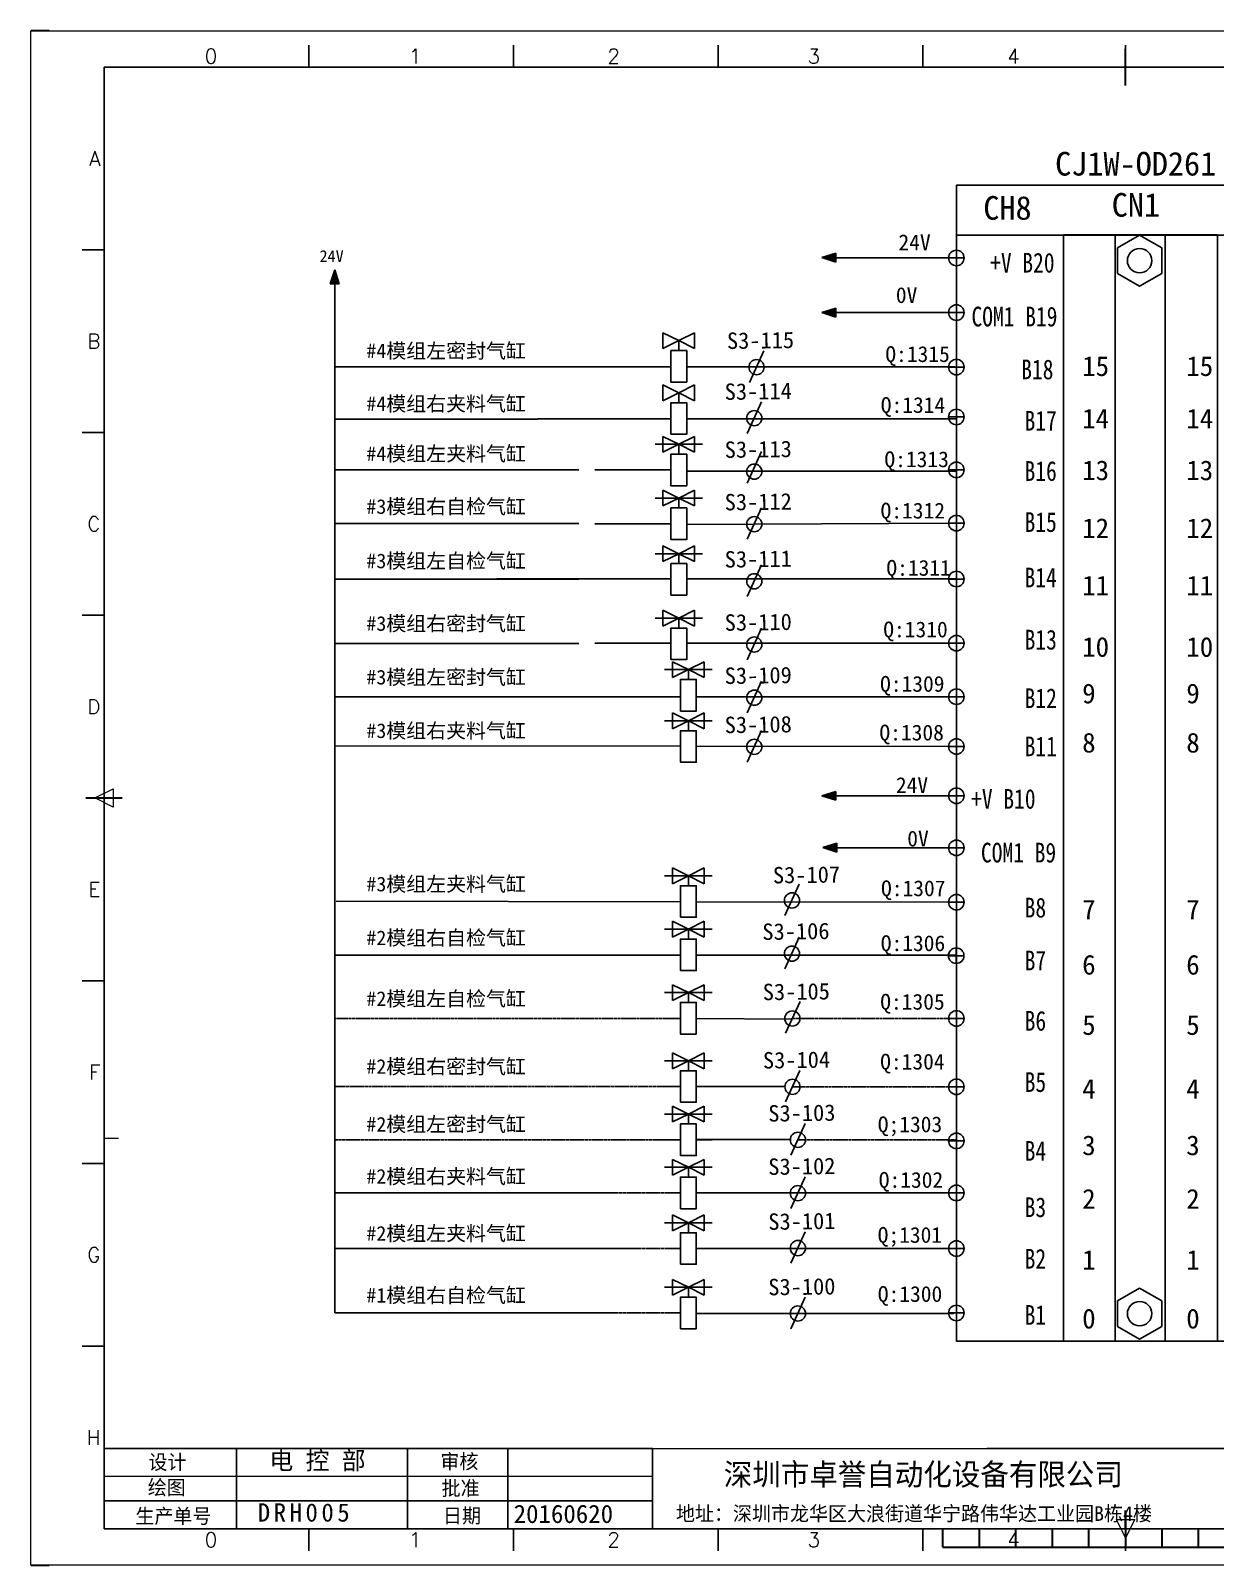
# Model space of a CAD drawing. Extents: x 2368 to 9674, y -1476 to 1321.
# Drawn here: x 7763.3 to 8087.4, y 901.5 to 1321.5 of the extents above; entities that cross this region are included whole.
import ezdxf
from ezdxf.enums import TextEntityAlignment as Align

# ---------------------------------------------------------------- set-up
doc = ezdxf.new("R2010")
doc.units = 0
doc.header["$MEASUREMENT"] = 0
doc.linetypes.add('ACANSTGL', pattern=[0.11811, 0.07874, -0.03937])
doc.layers.add('1', color=3, linetype='Continuous', lineweight=20)
doc.layers.add('AE_BOR', color=1, linetype='Continuous')
doc.layers.add('SYMS', color=7, linetype='Continuous')
doc.styles.add('HZ', font='', dxfattribs={"width": 0.8})
doc.styles.add('WD', font='romans.shx', dxfattribs={"bigfont": 'gbcbig.shx'})
doc.styles.add('样式 2', font='')
doc.styles.get('HZ').set_extended_font_data('SimSun')
doc.styles.get('样式 2').set_extended_font_data('NSimSun')

# ---------------------------------------------------------------- blocks, each defined once
blk = doc.blocks.new('gb_a2_a')
for p, q in [((584, 410), (25, 410)), ((25, 410), (25, 10)), ((25, 10), (584, 10))]:
    blk.add_line(p, q)
at = {"lineweight": 9, "ltscale": 0.1}
blk.add_line((25, 116.86), (29, 116.86), dxfattribs=at)
at = {"layer": 'AE_BOR', "lineweight": 30}
for p, q in [((10, 420), (4.93, 420)), ((4.93, 0), (10, 0))]:
    blk.add_line(p, q, dxfattribs=at)
at = {"layer": 'AE_BOR', "color": 1, "lineweight": 15}
for p, q in [((4.93, 420), (598.93, 420)), ((4.93, 0), (4.93, 420)), ((22.5, 210), (27.5, 212.5)), ((27.5, 207.5), (22.5, 210)), ((27.5, 212.5), (27.5, 207.5)), ((304.5, 7.5), (302, 12.5)), ((302, 12.5), (307, 12.5)), ((307, 12.5), (304.5, 7.5)), ((598.93, 0), (4.93, 0))]:
    blk.add_line(p, q, dxfattribs=at)
at = {"layer": 'AE_BOR'}
for p, q in [((81, 410), (81, 416)), ((137, 410), (137, 416)), ((193, 410), (193, 416)), ((249, 410), (249, 416)), ((304.5, 410), (304.5, 416)), ((25, 360), (19, 360)), ((25, 310), (19, 310)), ((25, 260), (19, 260)), ((25, 160), (19, 160)), ((25, 110), (19, 110)), ((25, 60), (19, 60)), ((81, 10), (81, 4)), ((137, 10), (137, 4)), ((193, 10), (193, 4)), ((249, 10), (249, 4)), ((304.5, 10), (304.5, 4))]:
    blk.add_line(p, q, dxfattribs=at)
at = {"layer": 'AE_BOR', "color": 2, "lineweight": 30}
for p, q in [((304.5, 405), (304.5, 415)), ((20, 210), (30, 210)), ((304.5, 10), (304.5, 15)), ((304.5, 15), (304.5, 5)), ((254.5, 5), (254.5, 10)), ((264.5, 5), (264.5, 10)), ((274.5, 5), (274.5, 10)), ((284.5, 5), (284.5, 10)), ((294.5, 5), (294.5, 10)), ((304.5, 10), (304.5, 5)), ((314.5, 5), (314.5, 10)), ((324.5, 5), (324.5, 10)), ((254.5, 5), (354.5, 5))]:
    blk.add_line(p, q, dxfattribs=at)
at = {"layer": 'AE_BOR', "style": 'WD'}
for s, p in [('0', (54.27, 411)), ('1', (110.12, 411)), ('2', (164.42, 411)), ('3', (219.22, 411)), ('4', (273.82, 411)), ('0', (54.27, 5)), ('1', (110.12, 5)), ('2', (164.42, 5)), ('3', (219.22, 5)), ('4', (273.82, 5))]:
    blk.add_text(s, height=4, dxfattribs=at).set_placement(p, align=Align.CENTER)
for s, p in [('A', (24, 385)), ('B', (24, 335)), ('C', (24, 285)), ('D', (24, 235)), ('E', (24, 185)), ('F', (24, 135)), ('G', (24, 85)), ('H', (24, 35))]:
    blk.add_text(s, height=4, dxfattribs=at).set_placement(p, align=Align.MIDDLE_RIGHT)

msp = doc.modelspace()

# ---------------------------------------------------------------- hatches: boundary and pattern name
for points in [[(7979.77794, 1259.41536), (7983.60987, 1260.60313), (7983.58647, 1258.15459)], [(7846.47702, 1255.99722), (7847.70135, 1252.1768), (7845.25269, 1252.1768)], [(7979.80794, 1244.36536), (7983.63987, 1245.55313), (7983.61647, 1243.10459)], [(7979.81574, 1112.08009), (7983.63615, 1113.30441), (7983.63615, 1110.85576)], [(7980.03794, 1097.90536), (7983.86987, 1099.09313), (7983.84647, 1096.64459)]]:
    msp.add_hatch(color=256).paths.add_polyline_path(points)

# ---------------------------------------------------------------- linework, layer by layer
for p, q in [((8016.59726, 1265.51692), (8114.76641, 1265.51692)), ((7979.77794, 1259.41536), (7983.60987, 1260.60313)), ((7983.58647, 1258.15459), (7983.60987, 1260.60313)), ((7846.47702, 1255.99722), (7845.25269, 1252.1768)), ((7846.47702, 1235.40419), (7846.47702, 1255.99722)), ((7846.47702, 1255.99722), (7847.70135, 1252.1768)), ((7979.77794, 1259.41536), (7983.58647, 1258.15459)), ((8016.59726, 1259.29052), (7983.55719, 1259.29052)), ((7845.25269, 1252.1768), (7847.70135, 1252.1768)), ((7979.80794, 1244.36536), (7983.63987, 1245.55313)), ((7979.80794, 1244.36536), (7983.61647, 1243.10459)), ((8016.59726, 1244.3366), (7983.45319, 1244.3366)), ((7983.61647, 1243.10459), (7983.63987, 1245.55313)), ((7936.31062, 1238.81783), (7940.63062, 1236.65783)), ((7936.31062, 1234.49783), (7936.31062, 1238.81783)), ((7940.63062, 1236.65783), (7936.31062, 1234.49783)), ((7944.95062, 1238.81783), (7940.63062, 1236.65783)), ((7940.63062, 1236.65783), (7944.95062, 1234.49783)), ((7940.63062, 1236.65783), (7940.63062, 1235.03783)), ((7940.63062, 1235.03783), (7940.63062, 1233.95783)), ((7944.95062, 1234.49783), (7944.95062, 1238.81783)), ((7963.92555, 1233.86985), (7959.97831, 1225.22899)), ((7936.31062, 1224.54142), (7940.63062, 1222.38142)), ((7936.31062, 1220.22142), (7936.31062, 1224.54142)), ((7940.63062, 1222.38142), (7936.31062, 1220.22142)), ((7944.95062, 1224.54142), (7940.63062, 1222.38142)), ((7940.63062, 1222.38142), (7944.95062, 1220.22142)), ((7940.63062, 1222.38142), (7940.63062, 1220.76142)), ((7944.95062, 1220.22142), (7944.95062, 1224.54142)), ((7940.63062, 1220.76142), (7940.63062, 1219.68142)), ((7963.30555, 1219.92985), (7959.35831, 1211.28899)), ((7936.31062, 1210.46609), (7940.63062, 1208.30609)), ((7936.31062, 1206.14609), (7936.31062, 1210.46609)), ((7944.95062, 1210.46609), (7940.63062, 1208.30609)), ((7944.95062, 1206.14609), (7944.95062, 1210.46609)), ((7934.15062, 1208.30609), (7947.11062, 1208.30609)), ((7940.63062, 1208.30609), (7936.31062, 1206.14609)), ((7940.63062, 1208.30609), (7944.95062, 1206.14609)), ((7940.63062, 1208.30609), (7940.63062, 1206.68609)), ((7940.63062, 1206.68609), (7940.63062, 1205.60609)), ((7963.30555, 1206.30985), (7959.35831, 1197.66899)), ((7934.15062, 1193.56569), (7947.11062, 1193.56569)), ((7936.31062, 1195.72569), (7940.63062, 1193.56569)), ((7936.31062, 1191.40569), (7936.31062, 1195.72569)), ((7940.63062, 1193.56569), (7936.31062, 1191.40569)), ((7944.95062, 1195.72569), (7940.63062, 1193.56569)), ((7940.63062, 1193.56569), (7944.95062, 1191.40569)), ((7940.63062, 1193.56569), (7940.63062, 1191.94569)), ((7944.95062, 1191.40569), (7944.95062, 1195.72569)), ((7940.63062, 1191.94569), (7940.63062, 1190.86569)), ((7963.30555, 1190.92985), (7959.35831, 1182.28899)), ((7936.31062, 1180.51316), (7940.63062, 1178.35316)), ((7936.31062, 1176.19316), (7936.31062, 1180.51316)), ((7944.95062, 1180.51316), (7940.63062, 1178.35316)), ((7944.95062, 1176.19316), (7944.95062, 1180.51316)), ((7934.15062, 1178.35316), (7947.11062, 1178.35316)), ((7940.63062, 1178.35316), (7936.31062, 1176.19316)), ((7940.63062, 1178.35316), (7944.95062, 1176.19316)), ((7940.63062, 1178.35316), (7940.63062, 1176.73316)), ((7940.63062, 1176.73316), (7940.63062, 1175.65316)), ((7963.30555, 1175.27985), (7959.35831, 1166.63899)), ((7938.47062, 1171.50702), (7890.88319, 1171.50702)), ((7938.47062, 1171.50702), (7891.12319, 1171.50702)), ((8016.59726, 1171.50702), (7942.79062, 1171.50702)), ((8016.59726, 1171.50702), (7942.79062, 1171.50702)), ((7934.15062, 1160.69316), (7947.11062, 1160.69316)), ((7936.31062, 1162.85316), (7940.63062, 1160.69316)), ((7936.31062, 1158.53316), (7936.31062, 1162.85316)), ((7940.63062, 1160.69316), (7936.31062, 1158.53316)), ((7944.95062, 1162.85316), (7940.63062, 1160.69316)), ((7940.63062, 1160.69316), (7944.95062, 1158.53316)), ((7940.63062, 1160.69316), (7940.63062, 1159.07316)), ((7944.95062, 1158.53316), (7944.95062, 1162.85316)), ((7940.63062, 1159.07316), (7940.63062, 1157.99316)), ((7963.30555, 1157.97985), (7959.35831, 1149.33899)), ((7936.76775, 1146.62156), (7949.72775, 1146.62156)), ((7938.92775, 1148.78156), (7943.24775, 1146.62156)), ((7938.92775, 1144.46156), (7938.92775, 1148.78156)), ((7943.24775, 1146.62156), (7938.92775, 1144.46156)), ((7947.56775, 1148.78156), (7943.24775, 1146.62156)), ((7943.24775, 1146.62156), (7947.56775, 1144.46156)), ((7943.24775, 1146.62156), (7943.24775, 1145.00156)), ((7947.56775, 1144.46156), (7947.56775, 1148.78156)), ((7943.24775, 1145.00156), (7943.24775, 1143.92156)), ((7963.30555, 1143.41985), (7959.35831, 1134.77899)), ((7941.08775, 1139.20392), (7846.64456, 1139.20392)), ((8016.59726, 1139.20392), (7945.40775, 1139.20392)), ((7938.92775, 1134.75654), (7943.24775, 1132.59654)), ((7938.92775, 1130.43654), (7938.92775, 1134.75654)), ((7947.56775, 1134.75654), (7943.24775, 1132.59654)), ((7947.56775, 1130.43654), (7947.56775, 1134.75654)), ((7936.76775, 1132.59654), (7949.72775, 1132.59654)), ((7943.24775, 1132.59654), (7938.92775, 1130.43654)), ((7943.24775, 1132.59654), (7947.56775, 1130.43654)), ((7943.24775, 1132.59654), (7943.24775, 1130.97654)), ((7943.24775, 1130.97654), (7943.24775, 1129.89654)), ((7963.30555, 1129.95985), (7959.35831, 1121.31899)), ((7846.64456, 1125.72061), (7941.08775, 1125.64268)), ((7945.40775, 1125.63912), (8014.47722, 1125.58212)), ((7979.81574, 1112.08009), (7983.63615, 1113.30441)), ((7983.63615, 1110.85576), (7983.63615, 1113.30441)), ((7979.81574, 1112.08009), (7983.63615, 1110.85576)), ((8016.59726, 1112.09702), (7983.55719, 1112.09702)), ((7980.03794, 1097.90536), (7983.86987, 1099.09313)), ((7980.03794, 1097.90536), (7983.84647, 1096.64459)), ((8016.59726, 1097.84133), (7983.81319, 1097.84133)), ((7983.84647, 1096.64459), (7983.86987, 1099.09313)), ((7938.92775, 1092.34439), (7943.24775, 1090.18439)), ((7938.92775, 1088.02439), (7938.92775, 1092.34439)), ((7947.56775, 1092.34439), (7943.24775, 1090.18439)), ((7947.56775, 1088.02439), (7947.56775, 1092.34439)), ((7936.76775, 1090.18439), (7949.72775, 1090.18439)), ((7943.24775, 1090.18439), (7938.92775, 1088.02439)), ((7943.24775, 1090.18439), (7947.56775, 1088.02439)), ((7943.24775, 1090.18439), (7943.24775, 1088.56439)), ((7943.24775, 1088.56439), (7943.24775, 1087.48439)), ((7973.61691, 1087.93404), (7969.66967, 1079.29317)), ((7846.85696, 1083.23265), (7941.08775, 1083.07848)), ((7945.40775, 1083.07141), (8014.47722, 1082.95841)), ((7936.76775, 1075.5816), (7949.72775, 1075.5816)), ((7938.92775, 1077.7416), (7943.24775, 1075.5816)), ((7938.92775, 1073.4216), (7938.92775, 1077.7416)), ((7943.24775, 1075.5816), (7938.92775, 1073.4216)), ((7947.56775, 1077.7416), (7943.24775, 1075.5816)), ((7943.24775, 1075.5816), (7947.56775, 1073.4216)), ((7943.24775, 1075.5816), (7943.24775, 1073.9616)), ((7947.56775, 1073.4216), (7947.56775, 1077.7416)), ((7943.24775, 1073.9616), (7943.24775, 1072.8816)), ((7973.61691, 1073.37404), (7969.66967, 1064.73317)), ((7938.92775, 1060.38808), (7943.24775, 1058.22808)), ((7938.92775, 1056.06808), (7938.92775, 1060.38808)), ((7947.56775, 1060.38808), (7943.24775, 1058.22808)), ((7947.56775, 1056.06808), (7947.56775, 1060.38808)), ((7936.76775, 1058.22808), (7949.72775, 1058.22808)), ((7943.24775, 1058.22808), (7938.92775, 1056.06808)), ((7943.24775, 1058.22808), (7947.56775, 1056.06808)), ((7943.24775, 1058.22808), (7943.24775, 1056.60808)), ((7943.24775, 1056.60808), (7943.24775, 1055.52808)), ((7973.82455, 1055.77931), (7969.87731, 1047.13844)), ((7938.76724, 1051.12062), (7941.08775, 1051.11228)), ((7945.40775, 1051.09675), (7971.71135, 1051.00219)), ((7938.92775, 1041.7174), (7943.24775, 1039.5574)), ((7938.92775, 1037.3974), (7938.92775, 1041.7174)), ((7947.56775, 1041.7174), (7943.24775, 1039.5574)), ((7947.56775, 1037.3974), (7947.56775, 1041.7174)), ((7936.76775, 1039.5574), (7949.72775, 1039.5574)), ((7943.24775, 1039.5574), (7938.92775, 1037.3974)), ((7943.24775, 1039.5574), (7947.56775, 1037.3974)), ((7943.24775, 1039.5574), (7943.24775, 1037.9374)), ((7943.24775, 1037.9374), (7943.24775, 1036.8574)), ((7973.76726, 1036.93664), (7969.82002, 1028.29578)), ((7938.15958, 1032.57455), (7941.08775, 1032.57455)), ((7945.40775, 1032.57455), (7969.82319, 1032.57455)), ((7936.76775, 1024.97986), (7949.72775, 1024.97986)), ((7938.92775, 1027.13986), (7943.24775, 1024.97986)), ((7938.92775, 1022.81986), (7938.92775, 1027.13986)), ((7943.24775, 1024.97986), (7938.92775, 1022.81986)), ((7947.56775, 1027.13986), (7943.24775, 1024.97986)), ((7943.24775, 1024.97986), (7947.56775, 1022.81986)), ((7943.24775, 1024.97986), (7943.24775, 1023.35986)), ((7947.56775, 1022.81986), (7947.56775, 1027.13986)), ((7943.24775, 1023.35986), (7943.24775, 1022.27986)), ((7975.24199, 1022.4176), (7971.29475, 1013.77674)), ((7941.08775, 1017.95986), (7936.76775, 1017.95986)), ((7939.56106, 1017.9697), (7941.08775, 1017.97382)), ((7945.40775, 1017.98549), (7971.32319, 1018.05551)), ((7945.40775, 1017.95986), (7949.72775, 1017.95986)), ((7938.92775, 1012.58559), (7943.24775, 1010.42559)), ((7938.92775, 1008.26559), (7938.92775, 1012.58559)), ((7947.56775, 1012.58559), (7943.24775, 1010.42559)), ((7947.56775, 1008.26559), (7947.56775, 1012.58559)), ((7936.76775, 1010.42559), (7949.72775, 1010.42559)), ((7943.24775, 1010.42559), (7938.92775, 1008.26559)), ((7943.24775, 1010.42559), (7947.56775, 1008.26559)), ((7943.24775, 1010.42559), (7943.24775, 1008.80559)), ((7943.24775, 1008.80559), (7943.24775, 1007.72559)), ((7975.24199, 1007.8225), (7971.29475, 999.18163)), ((7846.47702, 1003.40559), (7922.23833, 1003.40559)), ((7941.08775, 1003.40559), (7936.76775, 1003.40559)), ((7945.40775, 1003.40559), (8015.46588, 1003.40559)), ((7938.92775, 997.36195), (7943.24775, 995.20195)), ((7938.92775, 993.04195), (7938.92775, 997.36195)), ((7947.56775, 997.36195), (7943.24775, 995.20195)), ((7947.56775, 993.04195), (7947.56775, 997.36195)), ((7936.76775, 995.20195), (7949.72775, 995.20195)), ((7943.24775, 995.20195), (7938.92775, 993.04195)), ((7943.24775, 995.20195), (7947.56775, 993.04195)), ((7943.24775, 995.20195), (7943.24775, 993.58195)), ((7943.24775, 993.58195), (7943.24775, 992.50195)), ((7975.24199, 992.78513), (7971.29475, 984.14427)), ((7846.47702, 988.18195), (7929.80588, 988.18195)), ((7941.08775, 988.18195), (7936.76775, 988.18195)), ((7945.40775, 988.18195), (8016.46259, 988.18195)), ((7938.92775, 979.72648), (7943.24775, 977.56648)), ((7938.92775, 975.40648), (7938.92775, 979.72648)), ((7947.56775, 979.72648), (7943.24775, 977.56648)), ((7947.56775, 975.40648), (7947.56775, 979.72648)), ((7936.76775, 977.56648), (7949.72775, 977.56648)), ((7943.24775, 977.56648), (7938.92775, 975.40648)), ((7943.24775, 977.56648), (7947.56775, 975.40648)), ((7943.24775, 977.56648), (7943.24775, 975.94648)), ((7943.24775, 975.94648), (7943.24775, 974.86648)), ((7975.24199, 974.87297), (7971.29475, 966.2321)), ((7846.47702, 970.54648), (7924.09162, 970.54648)), ((7941.08775, 970.54648), (7936.76775, 970.54648)), ((7945.40382, 970.38011), (8015.87035, 970.38011)), ((7855.80327, 933.48401), (7783.37228, 933.48401)), ((7783.37228, 933.48401), (7783.37228, 911.48691)), ((7819.64575, 933.48401), (7819.64575, 911.48691)), ((7855.80327, 933.48401), (7933.41437, 933.48401)), ((7866.40776, 933.48401), (7866.40776, 911.48691)), ((7893.8539, 933.48401), (7893.8539, 911.48401)), ((7933.41437, 933.48401), (7933.41437, 911.48691)), ((8024.90543, 933.48401), (8144.80543, 933.48401)), ((7783.37228, 911.48691), (8342.37228, 911.48691))]:
    msp.add_line(p, q)
at = {"lineweight": -3}
for p, q in [((8016.59726, 1261.41056), (8016.59726, 1257.17047)), ((8014.47722, 1259.29052), (8018.71731, 1259.29052)), ((8014.47722, 1244.3366), (8018.71731, 1244.3366)), ((8016.59726, 1246.45665), (8016.59726, 1242.21656)), ((7846.47702, 970.54648), (7846.47702, 1235.40419)), ((8016.59726, 1231.53543), (8016.59726, 1227.29534)), ((8014.47722, 1229.41539), (8018.71731, 1229.41539)), ((8014.47722, 1215.77008), (8018.71731, 1215.77008)), ((8016.59726, 1217.89013), (8016.59726, 1213.65004)), ((8014.47722, 1201.28365), (8018.71731, 1201.28365)), ((8016.59726, 1203.4037), (8016.59726, 1199.16361)), ((8016.59726, 1188.8396), (8016.59726, 1184.59951)), ((8014.47722, 1186.71955), (8018.71731, 1186.71955)), ((8016.59726, 1173.54111), (8016.59726, 1169.30102)), ((8014.47722, 1171.42106), (8018.71731, 1171.42106)), ((8016.59726, 1155.98048), (8016.59726, 1151.74039)), ((8014.47722, 1153.86044), (8018.71731, 1153.86044)), ((8014.47722, 1139.20392), (8018.71731, 1139.20392)), ((8016.59726, 1141.32397), (8016.59726, 1137.08388)), ((8016.59726, 1127.70217), (8016.59726, 1123.46208)), ((8014.47722, 1125.58212), (8018.71731, 1125.58212)), ((8016.59726, 1114.21706), (8016.59726, 1109.97697)), ((8014.47722, 1112.09702), (8018.71731, 1112.09702)), ((8014.47722, 1097.84133), (8018.71731, 1097.84133)), ((8016.59726, 1099.96137), (8016.59726, 1095.72128)), ((8016.59726, 1085.07845), (8016.59726, 1080.83837)), ((8014.47722, 1082.95841), (8018.71731, 1082.95841)), ((8014.41927, 1068.33328), (8018.65936, 1068.33328)), ((8016.53931, 1070.45332), (8016.53931, 1066.21323)), ((8014.47722, 1051.15332), (8018.71731, 1051.15332)), ((8016.59726, 1053.27336), (8016.59726, 1049.03327)), ((8016.59726, 1034.57617), (8016.59726, 1030.33608)), ((8014.47722, 1032.45613), (8018.71731, 1032.45613)), ((8014.47722, 1017.64665), (8018.71731, 1017.64665)), ((8016.59726, 1019.7667), (8016.59726, 1015.52661)), ((8016.59726, 1005.52564), (8016.59726, 1001.28555)), ((8014.47722, 1003.40559), (8018.71731, 1003.40559)), ((8014.47722, 988.18195), (8018.71731, 988.18195)), ((8016.59726, 990.302), (8016.59726, 986.06191)), ((8014.47722, 970.54648), (8018.71731, 970.54648)), ((8016.59726, 972.66652), (8016.59726, 968.42643))]:
    msp.add_line(p, q, dxfattribs=at)
at = {"lineweight": -3, "ltscale": 0.5}
for p, q in [((7846.47702, 1229.48609), (7938.47062, 1229.48609)), ((7942.79062, 1229.48609), (8016.12319, 1229.48609)), ((7902.02319, 1215.18609), (7846.52319, 1215.18609)), ((7902.0899, 1215.28609), (7938.47062, 1215.28609)), ((7942.79062, 1215.28609), (8016.42319, 1215.28609)), ((7902.72319, 1201.28609), (7846.47319, 1201.28609)), ((7902.72319, 1201.28609), (7913.32979, 1201.28609)), ((7917.64979, 1201.28609), (7938.32561, 1201.28609)), ((8014.52319, 1201.38121), (8014.72319, 1201.38121)), ((7942.90967, 1200.97803), (8016.59726, 1200.97803)), ((7913.27279, 1186.63192), (7846.3231, 1186.63192)), ((7917.64979, 1186.54569), (7938.44631, 1186.54569)), ((7942.74675, 1186.3467), (8016.59726, 1186.71955)), ((7913.27279, 1171.41938), (7846.3231, 1171.41938)), ((7938.47062, 1171.50494), (7917.6469, 1171.50494)), ((8016.36913, 1171.50494), (7942.79062, 1171.50494)), ((7913.27279, 1153.75938), (7846.3231, 1153.75938)), ((7938.47062, 1153.84494), (7917.6469, 1153.84494)), ((8016.36913, 1153.84494), (7942.79062, 1153.84494)), ((7912.12841, 1068.47609), (7846.47702, 1068.47609)), ((7941.08775, 1068.47609), (7909.59152, 1068.47609)), ((8016.48319, 1068.47609), (7945.40775, 1068.47609))]:
    msp.add_line(p, q, dxfattribs=at)
at = {"linetype": 'ACANSTGL'}
for p, q in [((7846.62479, 1051.12062), (7938.76724, 1051.12062)), ((7971.71135, 1051.15332), (8016.59726, 1051.15332)), ((7846.49224, 1032.57455), (7938.15958, 1032.57455)), ((7971.75714, 1032.45613), (8016.59726, 1032.45613)), ((7846.4886, 1017.9697), (7939.56106, 1017.9697)), ((7973.23186, 1017.93709), (8016.59726, 1017.9697)), ((7922.08385, 1003.40559), (7940.66145, 1003.40559)), ((7922.08385, 988.18195), (7941.08775, 988.18195)), ((7922.08385, 970.54648), (7940.63503, 970.54648))]:
    msp.add_line(p, q, dxfattribs=at)
at = {"lineweight": 9, "ltscale": 0.1}
msp.add_line((7933.41437, 933.48401), (8024.90543, 933.48401), dxfattribs=at)
at = {"color": 0, "ltscale": 2}
for p, q in [((7783.37228, 925.80025), (7933.41437, 925.86025)), ((7783.37228, 919.10247), (7933.41437, 919.10247))]:
    msp.add_line(p, q, dxfattribs=at)
for points in [[(8016.59726, 1279.17408), (8114.76641, 1279.17408), (8114.76641, 962.8331), (8016.59726, 962.8331)], [(8045.90002, 1265.59188), (8088.02981, 1265.59188), (8088.02981, 962.8331), (8045.90002, 962.8331)], [(8060.08121, 1265.51692), (8073.69851, 1265.51692), (8073.69851, 962.8331), (8060.08121, 962.8331)], [(8066.72449, 1265.51692), (8060.68246, 1262.02855), (8060.68246, 1255.05181), (8066.72449, 1251.56345), (8072.76653, 1255.05181), (8072.76653, 1262.02855)], [(7938.47062, 1225.31783), (7942.79062, 1225.31783), (7942.79062, 1233.95783), (7938.47062, 1233.95783)], [(7938.47062, 1211.04142), (7942.79062, 1211.04142), (7942.79062, 1219.68142), (7938.47062, 1219.68142)], [(7938.47062, 1196.96609), (7942.79062, 1196.96609), (7942.79062, 1205.60609), (7938.47062, 1205.60609)], [(7938.47062, 1182.22569), (7942.79062, 1182.22569), (7942.79062, 1190.86569), (7938.47062, 1190.86569)], [(7938.47062, 1167.01316), (7942.79062, 1167.01316), (7942.79062, 1175.65316), (7938.47062, 1175.65316)], [(7938.47062, 1149.35316), (7942.79062, 1149.35316), (7942.79062, 1157.99316), (7938.47062, 1157.99316)], [(7941.08775, 1135.28156), (7945.40775, 1135.28156), (7945.40775, 1143.92156), (7941.08775, 1143.92156)], [(7941.08775, 1121.25654), (7945.40775, 1121.25654), (7945.40775, 1129.89654), (7941.08775, 1129.89654)], [(7941.08775, 1078.84439), (7945.40775, 1078.84439), (7945.40775, 1087.48439), (7941.08775, 1087.48439)], [(7941.08775, 1064.2416), (7945.40775, 1064.2416), (7945.40775, 1072.8816), (7941.08775, 1072.8816)], [(7941.08775, 1046.88808), (7945.40775, 1046.88808), (7945.40775, 1055.52808), (7941.08775, 1055.52808)], [(7941.08775, 1028.2174), (7945.40775, 1028.2174), (7945.40775, 1036.8574), (7941.08775, 1036.8574)], [(7941.08775, 1013.63986), (7945.40775, 1013.63986), (7945.40775, 1022.27986), (7941.08775, 1022.27986)], [(7941.08775, 999.08559), (7945.40775, 999.08559), (7945.40775, 1007.72559), (7941.08775, 1007.72559)], [(7941.08775, 983.86195), (7945.40775, 983.86195), (7945.40775, 992.50195), (7941.08775, 992.50195)], [(7941.08775, 966.22648), (7945.40775, 966.22648), (7945.40775, 974.86648), (7941.08775, 974.86648)], [(8066.72449, 977.33795), (8060.68246, 973.84958), (8060.68246, 966.87285), (8066.72449, 963.38448), (8072.76653, 966.87285), (8072.76653, 973.84958)]]:
    msp.add_lwpolyline(points, close=True)
at = {"lineweight": -3}
for centre in [(8016.59726, 1259.29052), (8016.59726, 1244.3366), (8016.59726, 1229.41539), (8016.59726, 1215.77008), (8016.59726, 1201.28365), (8016.59726, 1186.71955), (8016.59726, 1171.42106), (8016.59726, 1153.86044), (8016.59726, 1139.20392), (8016.59726, 1125.58212), (8016.59726, 1112.09702), (8016.59726, 1097.84133), (8016.59726, 1082.95841), (8016.53931, 1068.33328), (8016.59726, 1051.15332), (8016.59726, 1032.45613), (8016.59726, 1017.64665), (8016.59726, 1003.40559), (8016.59726, 988.18195), (8016.59726, 970.54648)]:
    msp.add_circle(centre, 2.12004, dxfattribs=at)
for centre in [(8066.72449, 1258.54018), (8066.72449, 970.36121)]:
    msp.add_circle(centre, 3.34348)
at = {"color": 6}
for centre in [(7961.91543, 1229.38934), (7961.29543, 1215.44934), (7961.29543, 1200.81795), (7961.29543, 1186.44934), (7961.29543, 1170.79934), (7961.29543, 1153.49934), (7961.29543, 1138.93934), (7961.29543, 1125.47934), (7971.60679, 1083.45352), (7971.60679, 1068.89352), (7971.71135, 1051.15332), (7971.75714, 1032.45613), (7973.23186, 1017.93709), (7973.23186, 1003.34198), (7973.23186, 988.30462), (7973.23186, 970.39246)]:
    msp.add_circle(centre, 2.07563, dxfattribs=at)

# ---------------------------------------------------------------- block references
msp.add_blockref('gb_a2_a', (7758.37228, 901.48691))

# ---------------------------------------------------------------- texts
for s, insert, char_height, width, attachment_point in [('{\\fFangSong|b0|i0|c134|p49;CJ1W-OD261}', (8043.60853, 1288.31971), 6.48, 34.6537309, 1), ('{\\fFangSong|b0|i0|c134|p49;CN1}', (8059.09663, 1277.05371), 6.48, 34.6537309, 1), ('{\\fFangSong|b0|i0|c134|p49;CH8}', (8023.95663, 1276.22371), 6.48, 34.6537309, 1), ('{\\fSimSun|b0|i0|c134|p2;24V}', (8000.73944, 1265.72741), 4.32, 56.1737709, 1), ('24V', (7842.33629, 1261.41397), 3.24, 9.7955398, 1), ('{\\fSimSun|b0|i0|c134|p2;0V}', (8000.03163, 1251.28446), 4.32, 56.1737709, 1), ('{\\fSimSun|b0|i0|c134|p2;#4模组左密封气缸}', (7855.16462, 1235.86663), 4, 77.8309114, 1), ('Q:1315', (7997.15783, 1235.13192), 4.32, 56.1737709, 1), ('{\\fSimSun|b0|i0|c134|p2;15}', (8051.02094, 1232.38534), 5.4, 4.0230196, 1), ('{\\fSimSun|b0|i0|c134|p2;15}', (8079.50587, 1232.38534), 5.4, 4.0230196, 1), ('{\\fSimSun|b0|i0|c134|p2;#4模组右夹料气缸}', (7855.16462, 1221.39479), 4, 77.8309114, 1), (' Q:1314', (7992.95954, 1221.19834), 4.32, 56.1737709, 1), ('{\\fSimSun|b0|i0|c134|p2;14}', (8051.02094, 1218.02755), 5.4, 4.0230196, 1), ('{\\fSimSun|b0|i0|c134|p2;14}', (8079.50587, 1218.02755), 5.4, 4.0230196, 1), ('{\\fSimSun|b0|i0|c134|p2;#4模组左夹料气缸}', (7855.16462, 1207.72694), 4, 77.8309114, 1), ('Q:1313', (7996.89873, 1206.35416), 4.32, 56.1737709, 1), ('{\\fSimSun|b0|i0|c134|p2;13}', (8051.02094, 1203.87812), 5.4, 4.0230196, 1), ('{\\fSimSun|b0|i0|c134|p2;13}', (8079.50587, 1203.87812), 5.4, 4.0230196, 1), ('{\\fSimSun|b0|i0|c134|p2;#3模组右自检气缸}', (7855.16462, 1193.2551), 4, 77.8309114, 1), (' Q:1312', (7992.89958, 1192.30312), 4.32, 56.1737709, 1), ('{\\fSimSun|b0|i0|c134|p2;12}', (8051.02094, 1188.04016), 5.4, 4.0230196, 1), ('{\\fSimSun|b0|i0|c134|p2;12}', (8079.50587, 1188.04016), 5.4, 4.0230196, 1), ('{\\fSimSun|b0|i0|c134|p2;#3模组左自检气缸}', (7855.16462, 1178.38126), 4, 77.8309114, 1), (' Q:1311', (7994.49981, 1176.63704), 4.32, 56.1737709, 1), ('{\\fSimSun|b0|i0|c134|p2;11}', (8051.02094, 1172.3502), 5.4, 4.0230196, 1), ('{\\fSimSun|b0|i0|c134|p2;11}', (8079.50587, 1172.3502), 5.4, 4.0230196, 1), ('{\\fSimSun|b0|i0|c134|p2;#3模组右密封气缸}', (7855.16462, 1161.24729), 4, 77.8309114, 1), (' Q:1310', (7993.64992, 1159.77703), 4.32, 56.1737709, 1), ('{\\fSimSun|b0|i0|c134|p2;10}', (8051.02094, 1155.53061), 5.4, 4.0230196, 1), ('{\\fSimSun|b0|i0|c134|p2;10}', (8079.50587, 1155.53061), 5.4, 4.0230196, 1), ('{\\fSimSun|b0|i0|c134|p2;#3模组左密封气缸}', (7855.16462, 1146.56081), 4, 77.8309114, 1), (' Q:1309', (7992.76946, 1144.8829), 4.32, 56.1737709, 1), ('{\\fSimSun|b0|i0|c134|p2;9}', (8051.02094, 1142.80103), 5.4, 4.0230196, 1), ('{\\fSimSun|b0|i0|c134|p2;9}', (8079.50587, 1142.80103), 5.4, 4.0230196, 1), ('{\\fSimSun|b0|i0|c134|p2;#3模组右夹料气缸}', (7855.16462, 1131.9094), 4, 77.8309114, 1), (' Q:1308', (7992.59539, 1131.55973), 4.32, 56.1737709, 1), ('{\\fSimSun|b0|i0|c134|p2;8}', (8051.02094, 1129.33136), 5.4, 4.0230196, 1), ('{\\fSimSun|b0|i0|c134|p2;8}', (8079.50587, 1129.33136), 5.4, 4.0230196, 1), ('{\\fSimSun|b0|i0|c134|p2;24V}', (8000.03163, 1117.17207), 4.32, 56.1737709, 1), ('{\\fSimSun|b0|i0|c134|p2;0V}', (8003.14399, 1102.54414), 4.32, 56.1737709, 1), ('{\\fSimSun|b0|i0|c134|p2;#3模组左夹料气缸}', (7855.16462, 1089.94483), 4, 77.8309114, 1), (' Q:1307', (7993.03473, 1088.94004), 4.32, 56.1737709, 1), ('{\\fSimSun|b0|i0|c134|p2;7}', (8051.02352, 1083.65497), 5.4, 4.0230196, 1), ('{\\fSimSun|b0|i0|c134|p2;7}', (8079.49139, 1083.65497), 5.4, 4.0230196, 1), ('{\\fSimSun|b0|i0|c134|p2;#2模组右自检气缸}', (7855.16462, 1075.21625), 4, 77.8309114, 1), (' Q:1306', (7992.95954, 1073.90317), 4.32, 56.1737709, 1), ('{\\fSimSun|b0|i0|c134|p2;6}', (8051.02352, 1068.5571), 5.4, 4.0230196, 1), ('{\\fSimSun|b0|i0|c134|p2;6}', (8079.49139, 1068.5571), 5.4, 4.0230196, 1), ('{\\fSimSun|b0|i0|c134|p2;#2模组左自检气缸}', (7855.16462, 1058.56655), 4, 77.8309114, 1), (' Q:1305', (7992.82193, 1057.88486), 4.32, 56.1737709, 1), ('{\\fSimSun|b0|i0|c134|p2;5}', (8051.02352, 1052.0583), 5.4, 4.0230196, 1), ('{\\fSimSun|b0|i0|c134|p2;5}', (8079.49139, 1052.0583), 5.4, 4.0230196, 1), ('{\\fSimSun|b0|i0|c134|p2;#2模组右密封气缸}', (7855.16462, 1039.9962), 4, 77.8309114, 1), (' Q:1304', (7992.79822, 1041.48781), 4.32, 56.1737709, 1), ('{\\fSimSun|b0|i0|c134|p2;4}', (8051.02352, 1034.59214), 5.4, 4.0230196, 1), ('{\\fSimSun|b0|i0|c134|p2;4}', (8079.49139, 1034.59214), 5.4, 4.0230196, 1), ('{\\fSimSun|b0|i0|c134|p2;#2模组左密封气缸}', (7855.16462, 1024.2038), 4, 77.8309114, 1), (' Q;1303', (7992.13816, 1024.3324), 4.32, 56.1737709, 1), ('{\\fSimSun|b0|i0|c134|p2;3}', (8051.02352, 1019.13471), 5.4, 4.0230196, 1), ('{\\fSimSun|b0|i0|c134|p2;3}', (8079.49139, 1019.13471), 5.4, 4.0230196, 1), ('{\\fSimSun|b0|i0|c134|p2;#2模组右夹料气缸}', (7855.16462, 1009.93355), 4, 77.8309114, 1), (' Q:1302', (7992.40686, 1009.12935), 4.32, 56.1737709, 1), ('{\\fSimSun|b0|i0|c134|p2;2}', (8051.02352, 1004.48089), 5.4, 4.0230196, 1), ('{\\fSimSun|b0|i0|c134|p2;2}', (8079.49139, 1004.48089), 5.4, 4.0230196, 1), ('{\\fSimSun|b0|i0|c134|p2;#2模组左夹料气缸}', (7855.16462, 994.33141), 4, 77.8309114, 1), (' Q;1301', (7992.11292, 994.0676), 4.32, 56.1737709, 1), ('{\\fSimSun|b0|i0|c134|p2;1}', (8051.02352, 987.75482), 5.4, 4.0230196, 1), ('{\\fSimSun|b0|i0|c134|p2;1}', (8079.49139, 987.75482), 5.4, 4.0230196, 1), ('{\\fSimSun|b0|i0|c134|p2;#1模组右自检气缸}', (7855.16462, 977.39739), 4, 77.8309114, 1), (' Q:1300', (7992.15012, 977.90112), 4.32, 56.1737709, 1), ('{\\fSimSun|b0|i0|c134|p2;0}', (8051.02352, 971.70373), 5.4, 4.0230196, 1), ('{\\fSimSun|b0|i0|c134|p2;0}', (8079.49139, 971.70373), 5.4, 4.0230196, 1), ('深圳市卓誉自动化设备有限公司', (7952.94274, 922.69305), 6, 134.4627712, 7), ('地址：深圳市龙华区大浪街道华宁路伟华达工业园B栋4楼', (7939.8591, 913.1738), 4, 144.4993675, 7)]:
    msp.add_mtext(s, dxfattribs=dict(insert=insert, char_height=char_height, width=width, attachment_point=attachment_point))
at = {"color": 0, "ltscale": 2, "attachment_point": 1}
for s, insert, char_height, width in [('电 控 部', (7828.62706, 932.70016), 5, 34.8313606), ('审核', (7875.40434, 931.90559), 4, 25.507459), ('设计', (7795.533, 931.72793), 4, 19.3450259), ('{\\C256;绘图}', (7795.32601, 924.80022), 4, 19.3450259), ('批准', (7875.73612, 924.57907), 4, 25.507459), ('生产单号', (7791.95399, 916.96887), 4, 25.1533682), ('日期', (7876.12005, 917.07383), 4, 25.507459), ('20160620', (7895.44952, 918.05874), 5, 25.507459)]:
    msp.add_mtext(s, dxfattribs=dict(at, insert=insert, char_height=char_height, width=width))
at = {"lineweight": 0, "insert": (7802.95694, 918.44708), "char_height": 5, "attachment_point": 1, "style": '样式 2'}
msp.add_mtext_dynamic_manual_height_columns('\\pi22.464;{\\T1.28;DRH005}', width=55.0317648, gutter_width=1, heights=[0], dxfattribs=at)
at = {"layer": '1', "color": 0, "char_height": 5.4, "attachment_point": 1, "style": 'HZ'}
for s, insert, width in [('+V B20', (8025.82561, 1260.68718), 25.6053706), ('COM1 B19', (8020.72908, 1245.94987), 31.938251), (' B18', (8031.3951, 1231.49239), 25.2262961), ('B17', (8035.24774, 1217.44405), 5.8386613), ('B16', (8035.24774, 1203.67366), 5.8386613), ('B15', (8035.24774, 1189.6982), 5.8386613), ('B14', (8035.24774, 1174.53553), 5.8386613), ('B13', (8035.27307, 1157.51714), 5.8386613), ('B12', (8035.27307, 1141.48871), 5.8386613), ('B11', (8035.27307, 1128.31717), 5.8386613), ('+V B10', (8020.62436, 1113.94116), 26.5910109), ('COM1 B9', (8023.3192, 1099.24162), 24.1271129), ('B8', (8035.27307, 1084.18903), 5.8386613), ('B7', (8035.27307, 1069.7018), 5.8386613), ('B6', (8035.27307, 1053.20835), 5.8386613), ('B5', (8035.27307, 1036.4341), 5.8386613), ('B4', (8035.27307, 1017.60497), 5.8386613), ('B3', (8035.27307, 1002.1885), 5.8386613), ('B2', (8035.27307, 988.08178), 5.8386613), ('B1', (8035.27307, 972.70216), 5.8386613)]:
    msp.add_mtext(s, dxfattribs=dict(at, insert=insert, width=width))
at = {"layer": 'SYMS', "lineweight": -3}
for s, p in [('S3-115', (7953.84375, 1234.36503)), ('S3-114', (7953.22375, 1220.42503)), ('S3-113', (7953.22375, 1204.55364)), ('S3-112', (7953.22375, 1190.18503)), ('S3-111', (7953.22375, 1174.53503)), ('S3-110', (7953.22375, 1157.23503)), ('S3-109', (7953.22375, 1142.67503)), ('S3-108', (7953.22375, 1129.21503)), ('S3-107', (7966.41995, 1088.09416)), ('S3-106', (7963.53511, 1072.62921)), ('S3-105', (7963.63967, 1056.12901)), ('S3-104', (7963.68546, 1037.43182)), ('S3-103', (7965.16018, 1022.91278)), ('S3-102', (7965.16018, 1008.31768)), ('S3-101', (7965.16018, 993.28031)), ('S3-100', (7965.16018, 975.36815))]:
    msp.add_text(s, height=4.5, rotation=0.7952513, dxfattribs=at).set_placement(p)

doc.saveas('drawing.dxf')
